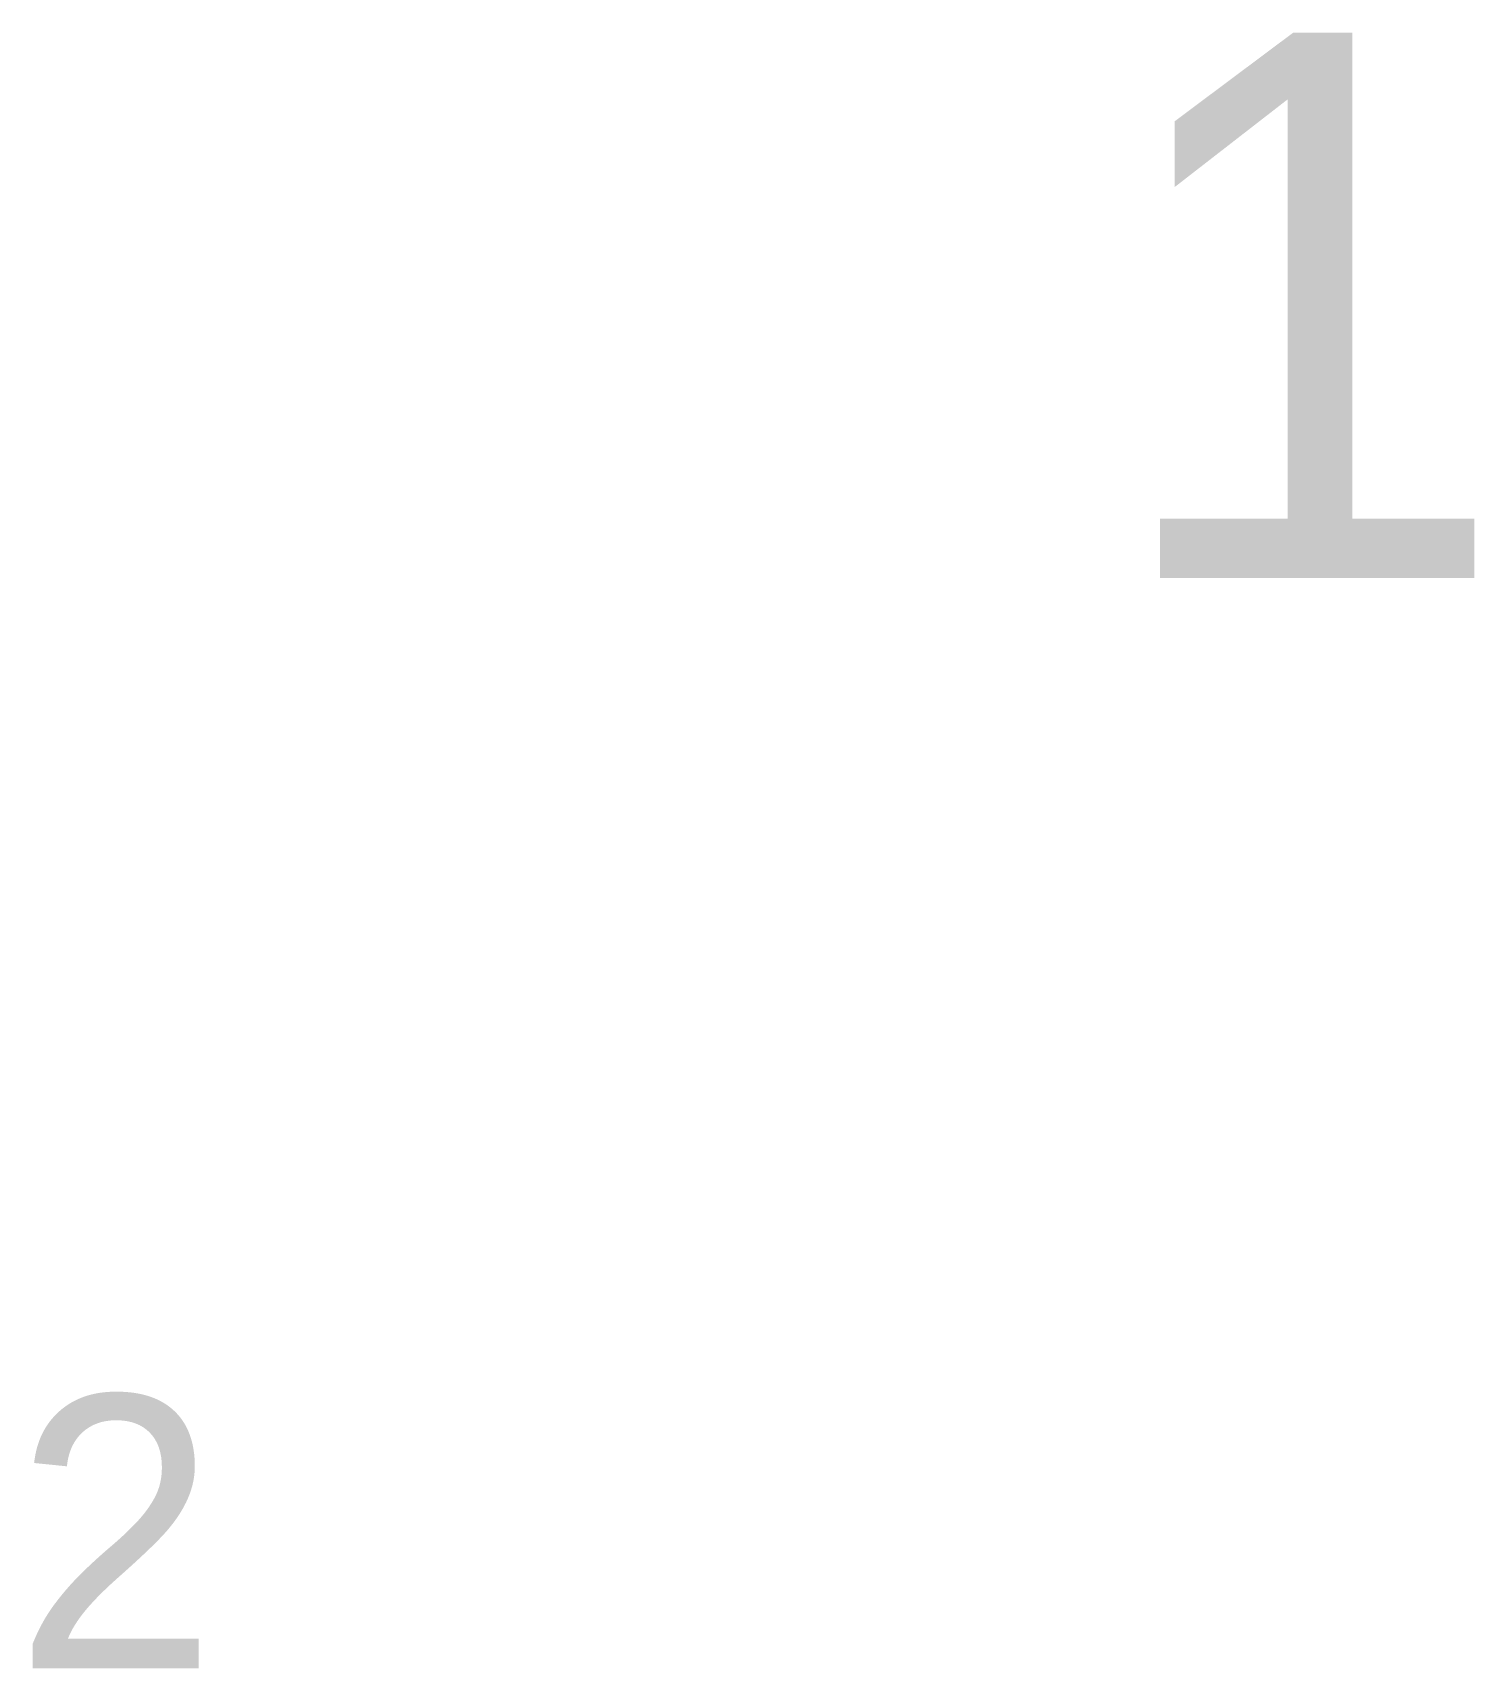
# Model space of a CAD drawing. Extents: x 1.07 to 6.36, y 2 to 8.
import ezdxf

# ---------------------------------------------------------------- set-up
doc = ezdxf.new("R2010")
doc.units = 0
doc.layers.get('0').update_dxf_attribs({"linetype": 'CONTINUOUS'})

# ---------------------------------------------------------------- blocks, each defined once
blk = doc.blocks.new('B')

msp = doc.modelspace()

# ---------------------------------------------------------------- block references
ref = msp.add_blockref('B', (1, 2))
ref.add_attrib('A', '1', (5, 6), dxfattribs={"height": 2})
ref.add_attrib('B', '2', (1, 2), dxfattribs={"height": 1})

doc.saveas('drawing.dxf')
